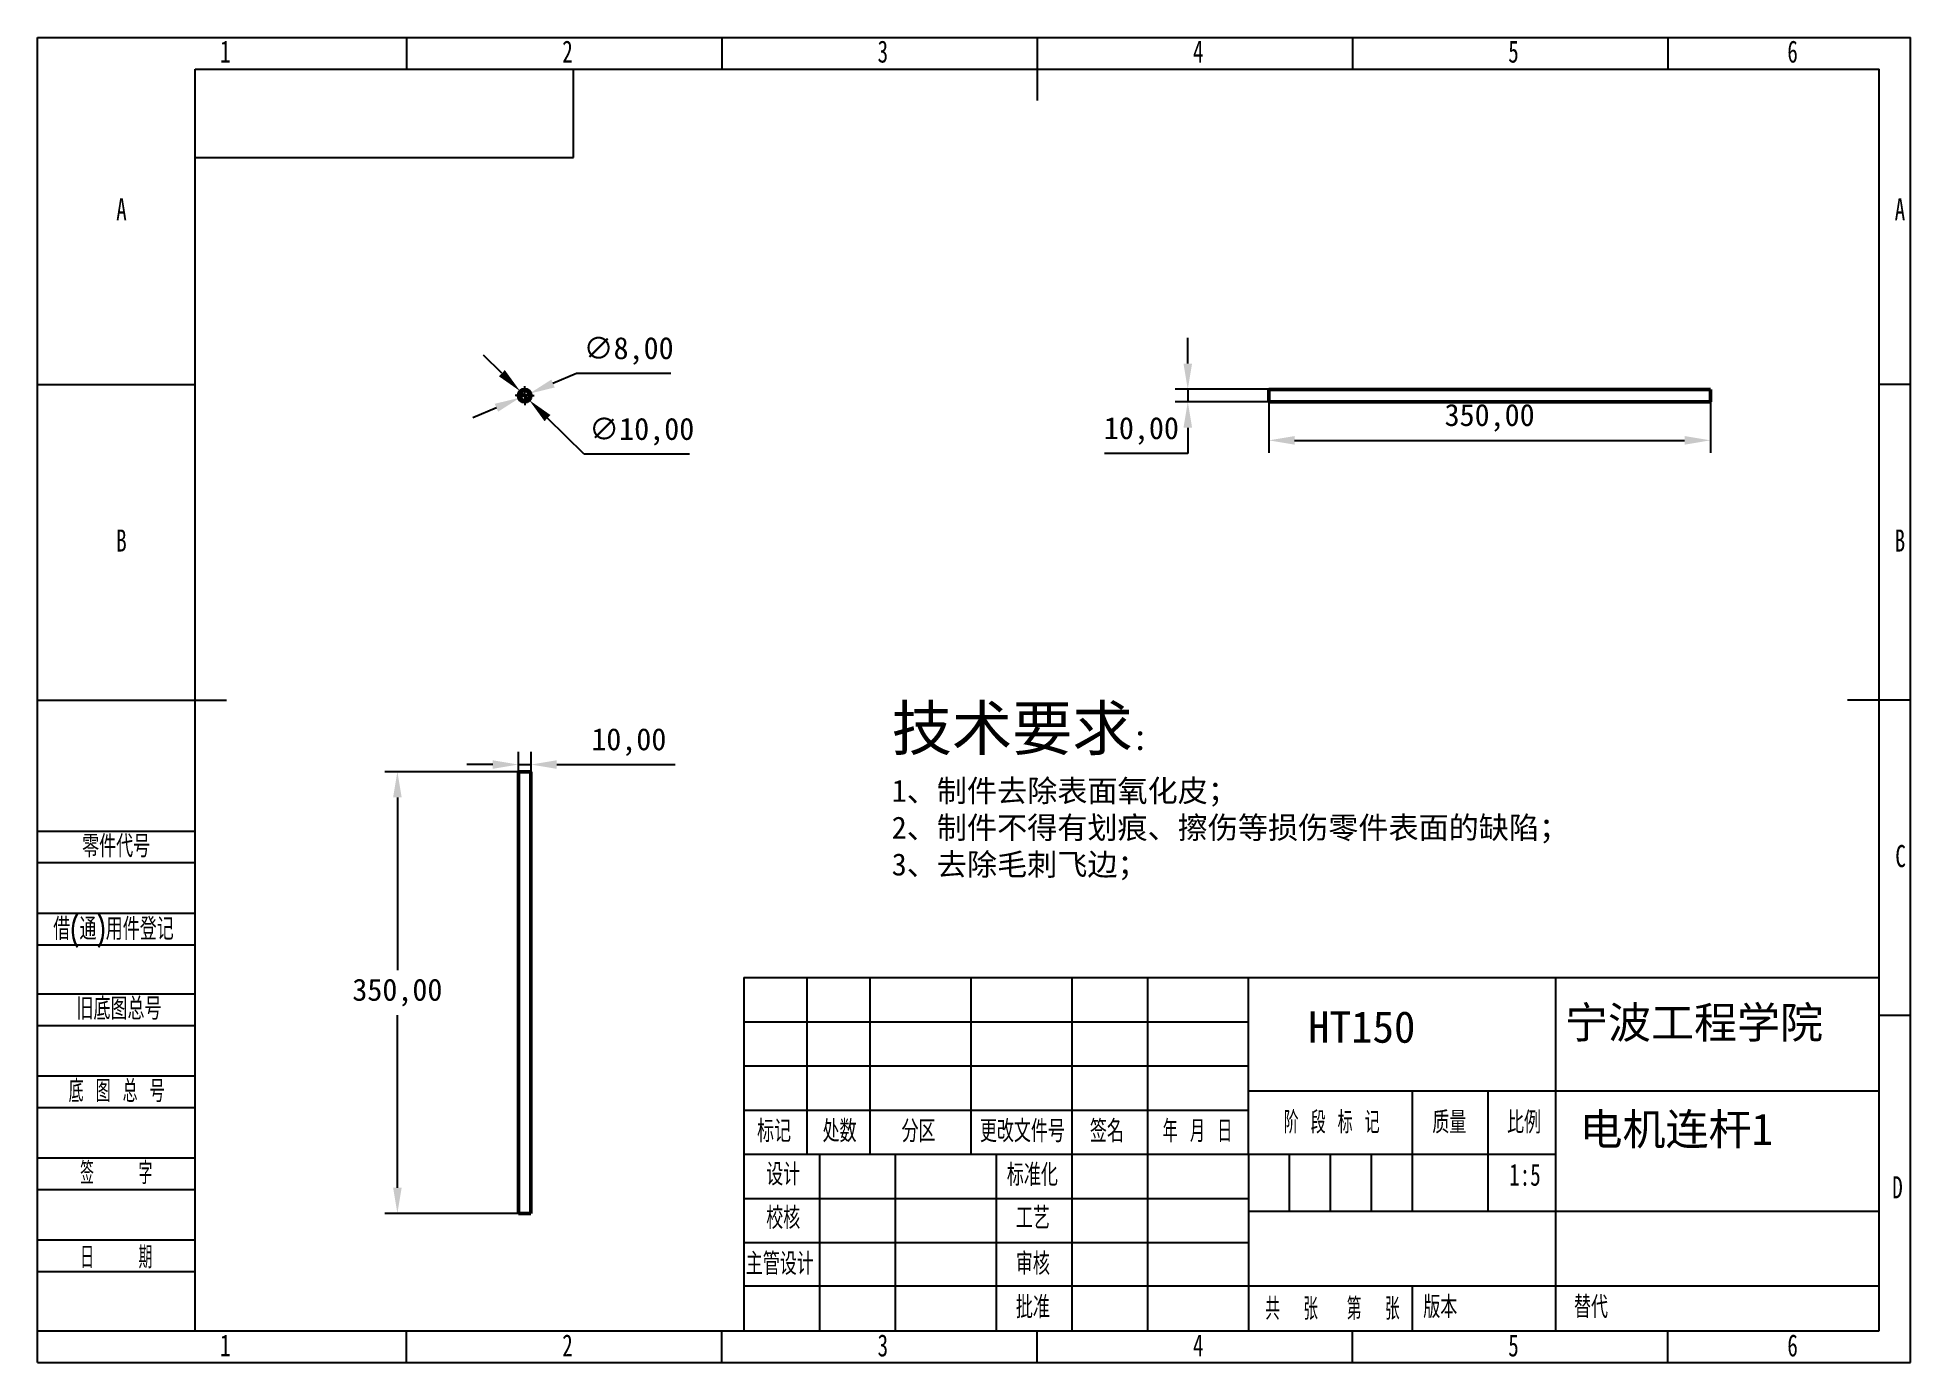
# Model space of a CAD drawing. Header units: millimetres. Extents: x 0 to 297, y 0 to 210.
import ezdxf

# ---------------------------------------------------------------- set-up
doc = ezdxf.new("R2010")
doc.units = ezdxf.units.MM
doc.header["$PDSIZE"] = -1
doc.layers.add('图框', color=7, linetype='Continuous')
for name, color, linetype, lineweight in [('标注层', 4, 'Continuous', 25), ('粗实线层', 7, 'Continuous', 25), ('轮廓实线层', 7, 'Continuous', 50)]:
    doc.layers.add(name, color=color, linetype=linetype, lineweight=lineweight)
doc.styles.add('SLDTEXTSTYLE0', font='TXT', dxfattribs={"width": 0.7, "bigfont": 'bigfont'})
doc.styles.add('SLDTEXTSTYLE1', font='TXT', dxfattribs={"width": 0.6, "bigfont": 'bigfont'})
doc.styles.add('SLDTEXTSTYLE2', font='TXT', dxfattribs={"width": 0.614286, "bigfont": 'bigfont'})
doc.styles.add('SLDTEXTSTYLE3', font='TXT', dxfattribs={"width": 0.62, "bigfont": 'bigfont'})
doc.styles.add('SLDTEXTSTYLE4', font='TXT', dxfattribs={"width": 0.566667, "bigfont": 'bigfont'})
doc.styles.add('SLDTEXTSTYLE5', font='TXT', dxfattribs={"width": 0.7})
doc.dimstyles.new('ISO-25', dxfattribs={"dimtxt": 2.5, "dimasz": 2.5, "dimexe": 1.25, "dimexo": 0.625, "dimtad": 1, "dimtxsty": 'Standard', "dimcen": 2.5, "dimadec": 0, "dimazin": 0, "dimtfac": 1, "dimtmove": 0, "dimatfit": 3, "dimfxl": 1, "dimarcsym": 0})

# ---------------------------------------------------------------- blocks, each defined once
blk = doc.blocks.new('SW_CENTERMARKSYMBOL_0')
at = {"layer": '图框', "color": 0}
for p, q in [((-1, 0), (-1.5, 0)), ((0, 0), (-0.5, 0)), ((0, 1), (0, 1.5)), ((0, 0), (0, 0.5)), ((0, 0), (0, -0.5)), ((0, 0), (0.5, 0)), ((1, 0), (1.5, 0)), ((0, -1), (0, -1.5))]:
    blk.add_line(p, q, dxfattribs=at)
blk = doc.blocks.new('*D2')
at = {"layer": 'Defpoints', "color": 0, "transparency": 16777216}
for p in [(76.52, 152.92), (77.99, 153.55)]:
    blk.add_point(p, dxfattribs=at)
at = {"layer": '标注层', "color": 0, "lineweight": -2, "transparency": 16777216}
for p, q in [((85.49, 156.76), (81.74, 155.15)), ((100.44, 156.76), (85.49, 156.76)), ((76.52, 152.92), (77.99, 153.55)), ((72.77, 151.32), (69.02, 149.71))]:
    blk.add_line(p, q, dxfattribs=at)
at = {"layer": '标注层', "color": 0, "transparency": 16777216}
for points in [[(81.48, 155.78), (82.01, 154.53), (77.99, 153.55)], [(72.5, 151.94), (73.04, 150.69), (76.52, 152.92)]]:
    blk.add_solid(points, dxfattribs=at)
at = {"layer": '标注层', "color": 0, "transparency": 16777216, "insert": (93.73, 160.32), "char_height": 3.5, "attachment_point": 5}
blk.add_mtext('∅8,00', dxfattribs=at)
blk = doc.blocks.new('*D3')
at = {"layer": 'Defpoints', "color": 0, "transparency": 16777216}
for p in [(76.54, 153.94), (77.97, 152.53)]:
    blk.add_point(p, dxfattribs=at)
at = {"layer": '标注层', "color": 0, "lineweight": -2, "transparency": 16777216}
for p, q in [((73.63, 156.8), (70.72, 159.66)), ((76.54, 153.94), (77.97, 152.53)), ((86.7, 143.95), (80.88, 149.67)), ((103.39, 143.95), (86.7, 143.95))]:
    blk.add_line(p, q, dxfattribs=at)
at = {"layer": '标注层', "color": 0, "transparency": 16777216}
for points in [[(74.11, 157.28), (73.16, 156.31), (76.54, 153.94)], [(81.35, 150.16), (80.4, 149.19), (77.97, 152.53)]]:
    blk.add_solid(points, dxfattribs=at)
at = {"layer": '标注层', "color": 0, "transparency": 16777216, "insert": (95.81, 147.52), "char_height": 3.5, "attachment_point": 5}
blk.add_mtext('∅10,00', dxfattribs=at)
blk = doc.blocks.new('*D4')
at = {"layer": 'Defpoints', "color": 0, "transparency": 16777216}
for p in [(76.26, 93.63), (78.26, 94.77), (78.26, 93.63)]:
    blk.add_point(p, dxfattribs=at)
at = {"layer": '标注层', "color": 0, "lineweight": -2, "transparency": 16777216}
for p, q in [((76.26, 93.63), (76.26, 96.77)), ((78.26, 93.63), (78.26, 96.77)), ((72.18, 94.77), (68.1, 94.77)), ((76.26, 94.77), (78.26, 94.77)), ((82.34, 94.77), (101.13, 94.77))]:
    blk.add_line(p, q, dxfattribs=at)
at = {"layer": '标注层', "color": 0, "transparency": 16777216}
for points in [[(72.18, 95.45), (72.18, 94.09), (76.26, 94.77)], [(82.34, 95.45), (82.34, 94.09), (78.26, 94.77)]]:
    blk.add_solid(points, dxfattribs=at)
at = {"layer": '标注层', "color": 0, "transparency": 16777216, "insert": (93.77, 98.33), "char_height": 3.5, "attachment_point": 5}
blk.add_mtext('10,00', dxfattribs=at)
blk = doc.blocks.new('*D5')
at = {"layer": 'Defpoints', "color": 0, "transparency": 16777216}
for p in [(76.26, 93.63), (57.07, 23.63), (76.26, 23.63)]:
    blk.add_point(p, dxfattribs=at)
at = {"layer": '标注层', "color": 0, "lineweight": -2, "transparency": 16777216}
for p, q in [((76.26, 93.63), (55.07, 93.63)), ((57.07, 89.55), (57.07, 62.2)), ((57.07, 27.71), (57.07, 55.07)), ((76.26, 23.63), (55.07, 23.63))]:
    blk.add_line(p, q, dxfattribs=at)
at = {"layer": '标注层', "color": 0, "transparency": 16777216}
for points in [[(56.39, 89.55), (57.75, 89.55), (57.07, 93.63)], [(56.39, 27.71), (57.75, 27.71), (57.07, 23.63)]]:
    blk.add_solid(points, dxfattribs=at)
at = {"layer": '标注层', "color": 0, "transparency": 16777216, "insert": (57.07, 58.63), "char_height": 3.5, "attachment_point": 5}
blk.add_mtext('350,00', dxfattribs=at)
blk = doc.blocks.new('*D6')
at = {"layer": 'Defpoints', "color": 0, "transparency": 16777216}
for p in [(195.26, 152.24), (265.26, 152.24), (265.26, 146.15)]:
    blk.add_point(p, dxfattribs=at)
at = {"layer": '标注层', "color": 0, "lineweight": -2, "transparency": 16777216}
for p, q in [((195.26, 152.24), (195.26, 144.15)), ((265.26, 152.24), (265.26, 144.15)), ((199.34, 146.15), (261.18, 146.15))]:
    blk.add_line(p, q, dxfattribs=at)
at = {"layer": '标注层', "color": 0, "transparency": 16777216}
for points in [[(199.34, 146.83), (199.34, 145.47), (195.26, 146.15)], [(261.18, 146.83), (261.18, 145.47), (265.26, 146.15)]]:
    blk.add_solid(points, dxfattribs=at)
at = {"layer": '标注层', "color": 0, "transparency": 16777216, "insert": (230.26, 149.72), "char_height": 3.5, "attachment_point": 5}
blk.add_mtext('350,00', dxfattribs=at)
blk = doc.blocks.new('*D7')
at = {"layer": 'Defpoints', "color": 0, "transparency": 16777216}
for p in [(182.4, 152.24), (195.26, 154.24), (195.26, 152.24)]:
    blk.add_point(p, dxfattribs=at)
at = {"layer": '标注层', "color": 0, "lineweight": -2, "transparency": 16777216}
for p, q in [((182.4, 158.32), (182.4, 162.4)), ((195.26, 154.24), (180.4, 154.24)), ((195.26, 152.24), (180.4, 152.24)), ((182.4, 154.24), (182.4, 152.24)), ((182.4, 148.16), (182.4, 144.08)), ((182.4, 144.08), (169.21, 144.08))]:
    blk.add_line(p, q, dxfattribs=at)
at = {"layer": '标注层', "color": 0, "transparency": 16777216}
for points in [[(181.72, 158.32), (183.08, 158.32), (182.4, 154.24)], [(181.72, 148.16), (183.08, 148.16), (182.4, 152.24)]]:
    blk.add_solid(points, dxfattribs=at)
at = {"layer": '标注层', "color": 0, "transparency": 16777216, "insert": (175.04, 147.64), "char_height": 3.5, "attachment_point": 5}
blk.add_mtext('10,00', dxfattribs=at)

msp = doc.modelspace()

# ---------------------------------------------------------------- linework, layer by layer
at = {"layer": '图框'}
for p, q in [((0, 0), (0, 210)), ((0, 210), (297, 210)), ((58.5, 210), (58.5, 205)), ((108.5, 210), (108.5, 205)), ((208.5, 210), (208.5, 205)), ((258.5, 210), (258.5, 205)), ((297, 0), (297, 210)), ((0, 155), (25, 155)), ((297, 155), (292, 155)), ((0, 84.2206), (25, 84.2206)), ((0, 79.2206), (25, 79.2206)), ((0, 71.2206), (25, 71.2206)), ((0, 66.2206), (25, 66.2206)), ((0, 58.43), (25, 58.43)), ((112, 54), (192, 54)), ((297, 55), (292, 55)), ((0, 53.43), (25, 53.43)), ((0, 45.43), (25, 45.43)), ((112, 47), (192, 47)), ((0, 40.43), (25, 40.43)), ((198.5, 33), (198.5, 24)), ((205, 33), (205, 24)), ((211.5, 33), (211.5, 24)), ((0, 32.43), (25, 32.43)), ((0, 27.43), (25, 27.43)), ((0, 19.43), (25, 19.43)), ((0, 14.43), (25, 14.43)), ((0, 5), (25, 5)), ((58.5, 0), (58.5, 5)), ((108.5, 0), (108.5, 5)), ((208.5, 0), (208.5, 5)), ((258.5, 0), (258.5, 5)), ((0, 0), (297, 0))]:
    msp.add_line(p, q, dxfattribs=at)
at = {"layer": '图框', "lineweight": 25}
for p, q in [((158.5, 210), (158.5, 200)), ((0, 105), (30, 105)), ((297, 105), (287, 105)), ((112, 61), (112, 5)), ((112, 61), (292, 61)), ((122, 61), (122, 33)), ((132, 61), (132, 33)), ((148, 61), (148, 33)), ((164, 61), (164, 5)), ((176, 61), (176, 5)), ((191.9681, 61.0522), (192.0047, 5)), ((240.6919, 61), (240.6919, 5)), ((191.9799, 43.0522), (291.9799, 43.0522)), ((218, 43.0691), (218, 24.0691)), ((230, 43), (230, 24)), ((112, 40), (192, 40)), ((112, 33), (192, 33)), ((124, 33), (124, 5)), ((136, 33), (136, 5)), ((152, 33), (152, 5)), ((192.0152, 33), (240.6919, 33)), ((112, 26), (192, 26)), ((192, 24), (292, 24)), ((112, 19), (192, 19)), ((112, 12.1661), (192, 12.1661)), ((192, 12.1661), (292, 12.1661)), ((218, 12.1661), (218, 5)), ((25, 5), (292, 5)), ((158.5, 0), (158.5, 5))]:
    msp.add_line(p, q, dxfattribs=at)
at = {"layer": '图框', "linetype": 'Continuous', "lineweight": 25}
for p, q in [((25, 5), (25, 205)), ((25, 205), (292, 205)), ((292, 5), (292, 205))]:
    msp.add_line(p, q, dxfattribs=at)
at = {"layer": '粗实线层'}
for p, q in [((85, 191), (85, 205)), ((25, 191), (85, 191))]:
    msp.add_line(p, q, dxfattribs=at)
at = {"layer": '轮廓实线层'}
for p, q in [((265.2557, 154.2359), (195.2557, 154.2359)), ((195.2557, 154.2359), (195.2557, 152.2359)), ((195.2557, 152.2359), (265.2557, 152.2359)), ((265.2557, 154.2359), (265.2557, 152.2359)), ((76.2557, 93.6328), (76.2557, 23.6328)), ((78.2557, 93.6328), (76.2557, 93.6328)), ((78.2557, 23.6328), (78.2557, 93.6328)), ((78.2557, 23.6328), (76.2557, 23.6328))]:
    msp.add_line(p, q, dxfattribs=at)
for radius in [1, 0.8]:
    msp.add_circle((77.2557, 153.2359), radius, dxfattribs=at)

# ---------------------------------------------------------------- block references
msp.add_blockref('SW_CENTERMARKSYMBOL_0', (77.2557, 153.2359), dxfattribs=at)

# ---------------------------------------------------------------- texts
at = {"layer": '图框', "char_height": 3.5}
for s, insert, attachment_point, style in [('1', (29.7944, 209.5199), 2, 'SLDTEXTSTYLE5'), ('2', (84.0444, 209.5199), 2, 'SLDTEXTSTYLE5'), ('3', (134.0444, 209.5199), 2, 'SLDTEXTSTYLE5'), ('4', (184.0444, 209.5199), 2, 'SLDTEXTSTYLE5'), ('5', (234.0444, 209.5199), 2, 'SLDTEXTSTYLE5'), ('6', (278.2969, 209.5199), 2, 'SLDTEXTSTYLE5'), ('A', (13.3203, 184.5199), 2, 'SLDTEXTSTYLE5'), ('A', (295.3203, 184.5199), 2, 'SLDTEXTSTYLE5'), ('B', (13.3203, 132.0199), 2, 'SLDTEXTSTYLE5'), ('B', (295.3203, 132.0199), 2, 'SLDTEXTSTYLE5'), ('零件代号', (7.0836, 83.5791), 1, 'SLDTEXTSTYLE0'), ('C', (295.4273, 82.0199), 2, 'SLDTEXTSTYLE5'), ('借(通)用件登记', (2.4961, 70.4725), 1, 'SLDTEXTSTYLE0'), ('旧底图总号', (6.1941, 57.8238), 1, 'SLDTEXTSTYLE0'), ('底 图 总 号', (4.9472, 44.7655), 1, 'SLDTEXTSTYLE2'), ('标记', (116.7966, 38.4172), 2, 'SLDTEXTSTYLE0'), ('处数', (127.1841, 38.4172), 2, 'SLDTEXTSTYLE0'), ('分区', (139.7079, 38.4172), 2, 'SLDTEXTSTYLE0'), ('更改文件号', (156.1801, 38.4172), 2, 'SLDTEXTSTYLE0'), ('签名', (169.5758, 38.4172), 2, 'SLDTEXTSTYLE0'), ('年 月 日', (183.9324, 38.4172), 2, 'SLDTEXTSTYLE3'), ('阶 段 标 记', (205.2114, 39.8054), 2, 'SLDTEXTSTYLE2'), ('质量', (223.869, 39.8054), 2, 'SLDTEXTSTYLE0'), ('比例', (235.7186, 39.8054), 2, 'SLDTEXTSTYLE0'), ('签    字', (12.4899, 31.7635), 2, 'SLDTEXTSTYLE4'), ('设计', (118.2463, 31.5581), 2, 'SLDTEXTSTYLE0'), ('标准化', (157.7597, 31.4917), 2, 'SLDTEXTSTYLE0'), ('1:5', (235.8582, 31.5205), 2, 'SLDTEXTSTYLE5'), ('D', (294.9297, 29.5199), 2, 'SLDTEXTSTYLE5'), ('校核', (118.2463, 24.679), 2, 'SLDTEXTSTYLE0'), ('工艺', (157.835, 24.6426), 2, 'SLDTEXTSTYLE0'), ('日    期', (12.4899, 18.4135), 2, 'SLDTEXTSTYLE4'), ('主管设计', (117.7048, 17.3993), 2, 'SLDTEXTSTYLE0'), ('审核', (157.835, 17.3993), 2, 'SLDTEXTSTYLE0'), ('批准', (157.835, 10.5229), 2, 'SLDTEXTSTYLE0'), ('共  张', (198.8698, 10.2618), 2, 'SLDTEXTSTYLE1'), ('第  张', (211.8049, 10.2618), 2, 'SLDTEXTSTYLE1'), ('版本', (222.4382, 10.5314), 2, 'SLDTEXTSTYLE0'), ('替代', (243.6406, 10.5314), 1, 'SLDTEXTSTYLE0'), ('1', (29.7944, 4.4654), 2, 'SLDTEXTSTYLE5'), ('2', (84.0444, 4.4654), 2, 'SLDTEXTSTYLE5'), ('3', (134.0444, 4.4654), 2, 'SLDTEXTSTYLE5'), ('4', (184.0444, 4.4654), 2, 'SLDTEXTSTYLE5'), ('5', (234.0444, 4.4654), 2, 'SLDTEXTSTYLE5'), ('6', (278.2969, 4.4654), 2, 'SLDTEXTSTYLE5')]:
    msp.add_mtext(s, dxfattribs=dict(at, insert=insert, attachment_point=attachment_point, style=style))
at = {"layer": '标注层', "attachment_point": 1}
for s, width, insert, char_height in [('{\\fFangSong|b0|i0|c134|p49;\\H2x;技术要求\\H0.5x;：\\P1、制件去除表面氧化皮；\\P2、制件不得有划痕、擦伤等损伤零件表面的缺陷；\\P3、去除毛刺飞边；}', 147.383289, (135.4548, 104.0316), 3.5), ('{\\fFangSong|b0|i0|c134|p49;宁波工程学院}', 47.926823, (242.2102, 56.3851), 5), ('{\\fFangSong|b0|i0|c134|p49;HT150}', 45.918601, (201.4851, 55.6818), 5), ('{\\fSimSun|b0|i0|c134|p2;电机连杆1}', 47.487272, (244.5127, 39.4711), 5)]:
    msp.add_mtext_dynamic_manual_height_columns(s, width=width, gutter_width=17.5, heights=[0], dxfattribs=dict(at, insert=insert, char_height=char_height))

# ---------------------------------------------------------------- dimensions: what is measured, and where the dimension line sits
at = {"layer": '标注层'}
for p1, p2, picture, middle in [((76.5201, 152.9215), (77.9914, 153.5502), '*D2', (93.7273, 156.7568)), ((76.5428, 153.9371), (77.9687, 152.5347), '*D3', (95.8052, 143.9497))]:
    dim = msp.add_diameter_dim_2p(p1=p1, p2=p2, dimstyle='ISO-25', override={"dimtxt": 3.5, "dimasz": 4.08, "dimexe": 2, "dimexo": 0, "dimgap": 1.524, "dimtih": 1, "dimtoh": 1, "dimlfac": 5, "dimzin": 0, "dimadec": 2, "dimtzin": 0}, dxfattribs=at)
    dim.commit()
    dim.dimension.update_dxf_attribs({"geometry": picture, "text_midpoint": middle, "dimtype": 163})
for base, p1, p2, picture, middle in [((182.4021, 152.2359), (195.2557, 154.2359), (195.2557, 152.2359), '*D7', (175.0448, 147.6415)), ((57.0712, 23.6328), (76.2557, 93.6328), (76.2557, 23.6328), '*D5', (57.0712, 58.6328))]:
    dim = msp.add_linear_dim(base=base, p1=p1, p2=p2, angle=90, dimstyle='ISO-25', override={"dimtxt": 3.5, "dimasz": 4.08, "dimexe": 2, "dimexo": 0, "dimgap": 1.524, "dimtih": 1, "dimtoh": 1, "dimlfac": 5, "dimzin": 0, "dimadec": 2, "dimtzin": 0}, dxfattribs=at)
    dim.commit()
    dim.dimension.update_dxf_attribs({"geometry": picture, "text_midpoint": middle})
for base, p1, p2, picture, middle in [((265.2557, 146.151), (195.2557, 152.2359), (265.2557, 152.2359), '*D6', (230.2557, 149.7167)), ((78.2557, 94.766), (76.2557, 93.6328), (78.2557, 93.6328), '*D4', (93.7731, 98.3317))]:
    dim = msp.add_linear_dim(base=base, p1=p1, p2=p2, dimstyle='ISO-25', override={"dimtxt": 3.5, "dimasz": 4.08, "dimexe": 2, "dimexo": 0, "dimgap": 1.524, "dimtih": 1, "dimtoh": 1, "dimlfac": 5, "dimzin": 0, "dimadec": 2, "dimtzin": 0}, dxfattribs=at)
    dim.commit()
    dim.dimension.update_dxf_attribs({"geometry": picture, "text_midpoint": middle})

doc.saveas('drawing.dxf')
